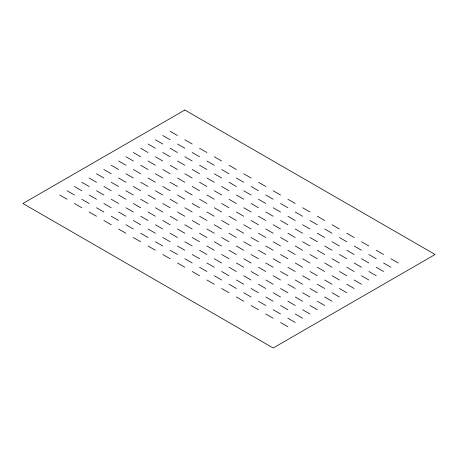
<?xml version="1.0" encoding="UTF-8"?>
<svg xmlns="http://www.w3.org/2000/svg" width="458" height="458" viewBox="0 0 458 458"><rect width="100%" height="100%" fill="white"/><g stroke="black" fill="none" stroke-linecap="round" stroke-linejoin="round"><path stroke-width="0.69" d="M170.113 131.257L177.475 135.505M184.837 139.759L192.194 144.007M199.556 148.255L206.919 152.508M214.281 156.756L221.638 161.004M229 165.252L236.362 169.506M243.719 173.754L251.081 178.002M258.444 182.255L265.806 186.503M273.163 190.751L280.525 195.005M287.887 199.253L295.244 203.501M302.606 207.749L309.969 212.002M317.331 216.25L324.688 220.498M332.05 224.752L339.412 229M346.769 233.248L354.131 237.502M361.494 241.75L368.856 245.998M376.213 250.251L383.575 254.499M390.937 258.747L398.294 262.995M162.756 135.505L170.113 139.759M177.475 144.007L184.837 148.255M192.194 152.508L199.556 156.756M206.919 161.004L214.281 165.252M221.638 169.506L229 173.754M236.362 178.002L243.719 182.255M251.081 186.503L258.444 190.751M265.806 195.005L273.163 199.253M280.525 203.501L287.887 207.749M295.244 212.002L302.606 216.25M309.969 220.498L317.331 224.752M324.688 229L332.05 233.248M339.412 237.502L346.769 241.75M354.131 245.998L361.494 250.251M368.856 254.499L376.213 258.747M383.575 262.995L390.937 267.249M155.394 139.759L162.756 144.007M170.113 148.255L177.475 152.508M184.837 156.756L192.194 161.004M199.556 165.252L206.919 169.506M214.281 173.754L221.638 178.002M229 182.255L236.362 186.503M243.719 190.751L251.081 195.005M258.444 199.253L265.806 203.501M273.163 207.749L280.525 212.002M287.887 216.25L295.244 220.498M302.606 224.752L309.969 229M317.331 233.248L324.688 237.502M332.05 241.75L339.412 245.998M346.769 250.251L354.131 254.499M361.494 258.747L368.856 262.995M376.213 267.249L383.575 271.497M148.031 144.007L155.394 148.255M162.756 152.508L170.113 156.756M177.475 161.004L184.837 165.252M192.194 169.506L199.556 173.754M206.919 178.002L214.281 182.255M221.638 186.503L229 190.751M236.362 195.005L243.719 199.253M251.081 203.501L258.444 207.749M265.806 212.002L273.163 216.25M280.525 220.498L287.887 224.752M295.244 229L302.606 233.248M309.969 237.502L317.331 241.75M324.688 245.998L332.05 250.251M339.412 254.499L346.769 258.747M354.131 262.995L361.494 267.249M368.856 271.497L376.213 275.745M140.669 148.255L148.031 152.508M155.394 156.756L162.756 161.004M170.113 165.252L177.475 169.506M184.837 173.754L192.194 178.002M199.556 182.255L206.919 186.503M214.281 190.751L221.638 195.005M229 199.253L236.362 203.501M243.719 207.749L251.081 212.002M258.444 216.25L265.806 220.498M273.163 224.752L280.525 229M287.887 233.248L295.244 237.502M302.606 241.75L309.969 245.998M317.331 250.251L324.688 254.499M332.05 258.747L339.412 262.995M346.769 267.249L354.131 271.497M361.494 275.745L368.856 279.998M133.312 152.508L140.669 156.756M148.031 161.004L155.394 165.252M162.756 169.506L170.113 173.754M177.475 178.002L184.837 182.255M192.194 186.503L199.556 190.751M206.919 195.005L214.281 199.253M221.638 203.501L229 207.749M236.362 212.002L243.719 216.25M251.081 220.498L258.444 224.752M265.806 229L273.163 233.248M280.525 237.502L287.887 241.75M295.244 245.998L302.606 250.251M309.969 254.499L317.331 258.747M324.688 262.995L332.05 267.249M339.412 271.497L346.769 275.745M354.131 279.998L361.494 284.246M125.95 156.756L133.312 161.004M140.669 165.252L148.031 169.506M155.394 173.754L162.756 178.002M170.113 182.255L177.475 186.503M184.837 190.751L192.194 195.005M199.556 199.253L206.919 203.501M214.281 207.749L221.638 212.002M229 216.25L236.362 220.498M243.719 224.752L251.081 229M258.444 233.248L265.806 237.502M273.163 241.75L280.525 245.998M287.887 250.251L295.244 254.499M302.606 258.747L309.969 262.995M317.331 267.249L324.688 271.497M332.05 275.745L339.412 279.998M346.769 284.246L354.131 288.494M118.588 161.004L125.95 165.252M133.312 169.506L140.669 173.754M148.031 178.002L155.394 182.255M162.756 186.503L170.113 190.751M177.475 195.005L184.837 199.253M192.194 203.501L199.556 207.749M206.919 212.002L214.281 216.25M221.638 220.498L229 224.752M236.362 229L243.719 233.248M251.081 237.502L258.444 241.75M265.806 245.998L273.163 250.251M280.525 254.499L287.887 258.747M295.244 262.995L302.606 267.249M309.969 271.497L317.331 275.745M324.688 279.998L332.05 284.246M339.412 288.494L346.769 292.748M111.231 165.252L118.588 169.506M125.95 173.754L133.312 178.002M140.669 182.255L148.031 186.503M155.394 190.751L162.756 195.005M170.113 199.253L177.475 203.501M184.837 207.749L192.194 212.002M199.556 216.25L206.919 220.498M214.281 224.752L221.638 229M229 233.248L236.362 237.502M243.719 241.75L251.081 245.998M258.444 250.251L265.806 254.499M273.163 258.747L280.525 262.995M287.887 267.249L295.244 271.497M302.606 275.745L309.969 279.998M317.331 284.246L324.688 288.494M332.05 292.748L339.412 296.996M103.869 169.506L111.231 173.754M118.588 178.002L125.95 182.255M133.312 186.503L140.669 190.751M148.031 195.005L155.394 199.253M162.756 203.501L170.113 207.749M177.475 212.002L184.837 216.25M192.194 220.498L199.556 224.752M206.919 229L214.281 233.248M221.638 237.502L229 241.75M236.362 245.998L243.719 250.251M251.081 254.499L258.444 258.747M265.806 262.995L273.163 267.249M280.525 271.497L287.887 275.745M295.244 279.998L302.606 284.246M309.969 288.494L317.331 292.748M324.688 296.996L332.05 301.244M96.506 173.754L103.869 178.002M111.231 182.255L118.588 186.503M125.95 190.751L133.312 195.005M140.669 199.253L148.031 203.501M155.394 207.749L162.756 212.002M170.113 216.25L177.475 220.498M184.837 224.752L192.194 229M199.556 233.248L206.919 237.502M214.281 241.75L221.638 245.998M229 250.251L236.362 254.499M243.719 258.747L251.081 262.995M258.444 267.249L265.806 271.497M273.163 275.745L280.525 279.998M287.887 284.246L295.244 288.494M302.606 292.748L309.969 296.996M317.331 301.244L324.688 305.492M89.144 178.002L96.506 182.255M103.869 186.503L111.231 190.751M118.588 195.005L125.95 199.253M133.312 203.501L140.669 207.749M148.031 212.002L155.394 216.25M162.756 220.498L170.113 224.752M177.475 229L184.837 233.248M192.194 237.502L199.556 241.75M206.919 245.998L214.281 250.251M221.638 254.499L229 258.747M236.362 262.995L243.719 267.249M251.081 271.497L258.444 275.745M265.806 279.998L273.163 284.246M280.525 288.494L287.887 292.748M295.244 296.996L302.606 301.244M309.969 305.492L317.331 309.745M81.787 182.255L89.144 186.503M96.506 190.751L103.869 195.005M111.231 199.253L118.588 203.501M125.95 207.749L133.312 212.002M140.669 216.25L148.031 220.498M155.394 224.752L162.756 229M170.113 233.248L177.475 237.502M184.837 241.75L192.194 245.998M199.556 250.251L206.919 254.499M214.281 258.747L221.638 262.995M229 267.249L236.362 271.497M243.719 275.745L251.081 279.998M258.444 284.246L265.806 288.494M273.163 292.748L280.525 296.996M287.887 301.244L295.244 305.492M302.606 309.745L309.969 313.993M74.425 186.503L81.787 190.751M89.144 195.005L96.506 199.253M103.869 203.501L111.231 207.749M118.588 212.002L125.95 216.25M133.312 220.498L140.669 224.752M148.031 229L155.394 233.248M162.756 237.502L170.113 241.75M177.475 245.998L184.837 250.251M192.194 254.499L199.556 258.747M206.919 262.995L214.281 267.249M221.638 271.497L229 275.745M236.362 279.998L243.719 284.246M251.081 288.494L258.444 292.748M265.806 296.996L273.163 301.244M280.525 305.492L287.887 309.745M295.244 313.993L302.606 318.241M67.063 190.751L74.425 195.005M81.787 199.253L89.144 203.501M96.506 207.749L103.869 212.002M111.231 216.25L118.588 220.498M125.95 224.752L133.312 229M140.669 233.248L148.031 237.502M155.394 241.75L162.756 245.998M170.113 250.251L177.475 254.499M184.837 258.747L192.194 262.995M199.556 267.249L206.919 271.497M214.281 275.745L221.638 279.998M229 284.246L236.362 288.494M243.719 292.748L251.081 296.996M258.444 301.244L265.806 305.492M273.163 309.745L280.525 313.993M287.887 318.241L295.244 322.495M59.706 195.005L67.063 199.253M74.425 203.501L81.787 207.749M89.144 212.002L96.506 216.25M103.869 220.498L111.231 224.752M118.588 229L125.95 233.248M133.312 237.502L140.669 241.75M148.031 245.998L155.394 250.251M162.756 254.499L170.113 258.747M177.475 262.995L184.837 267.249M192.194 271.497L199.556 275.745M206.919 279.998L214.281 284.246M221.638 288.494L229 292.748M236.362 296.996L243.719 301.244M251.081 305.492L258.444 309.745M265.806 313.993L273.163 318.241M280.525 322.495L287.887 326.743M184.837 110.012L22.9 203.501L273.163 347.988L435.1 254.499L184.837 110.012"/></g></svg>
